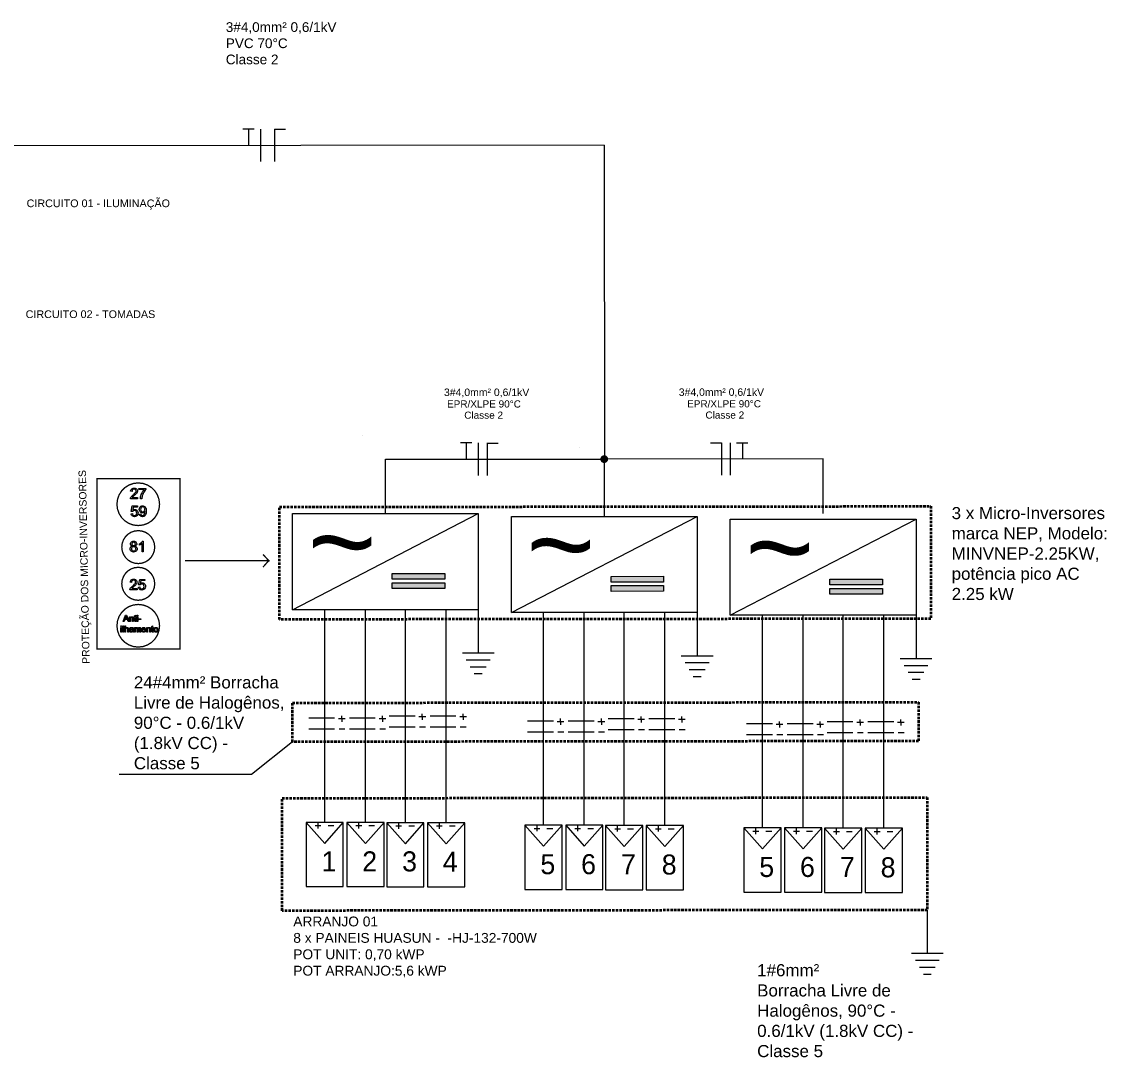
# Model space of a CAD drawing. Header units: centimetres. Extents: x -1416 to 19908, y -7962 to 7254.
# Drawn here: x 470 to 693.7, y -1796.8 to -1583.3 of the extents above; entities that cross this region are included whole.
import ezdxf

# ---------------------------------------------------------------- set-up
doc = ezdxf.new("R2010")
doc.units = ezdxf.units.CM
doc.linetypes.add('DASHED', pattern=[0.75, 0.5, -0.25])
doc.layers.get('0').update_dxf_attribs({"color": 4, "lineweight": 18})
doc.layers.add('LINHA DE CHAMADA', color=1, linetype='Continuous', lineweight=18)
doc.layers.add('TXT-02', color=7, linetype='Continuous', lineweight=20)
doc.styles.add('arial', font='arial.ttf')
doc.styles.add('Arial$001', font='arial.ttf', dxfattribs={"height": 4.378104})
doc.styles.add('STANDARD-0.1', font='arial.ttf', dxfattribs={"height": 0.1})

# ---------------------------------------------------------------- blocks, each defined once
blk = doc.blocks.new('Modulo')
at = {"color": 0, "linetype": 'ByBlock', "lineweight": 9}
blk.add_lwpolyline([(-6.4, -22.06), (6.4, -22.06), (6.4, 0), (-6.4, 0)], close=True, dxfattribs=at)
blk.add_lwpolyline([(-6.4, 0), (0, -7.22), (6.4, 0)], dxfattribs=at)
blk = doc.blocks.new('PN')
for p, q in [((0, 0), (0, -0.2115)), ((-0.0779, -0.2115), (0.0779, -0.2115)), ((-0.0585, -0.2453), (0.0585, -0.2453)), ((-0.039, -0.279), (0.039, -0.279)), ((-0.0195, -0.3128), (0.0195, -0.3128))]:
    blk.add_line(p, q)

msp = doc.modelspace()

# ---------------------------------------------------------------- hatches: boundary and pattern name
at = {"lineweight": 20}
h = msp.add_hatch(color=0, dxfattribs=at)
h.dxf.hatch_style = 1
h.paths.add_polyline_path([(589.37, -1673.46, 1), (590.99, -1673.46, 1)])
for points in [[(546.46, -1697.05), (557.28, -1697.04), (557.28, -1698.22), (546.46, -1698.23)], [(591.6, -1697.62), (602.42, -1697.61), (602.42, -1698.79), (591.6, -1698.8)], [(546.46, -1698.97), (557.28, -1698.95), (557.28, -1700.14), (546.46, -1700.15)], [(591.6, -1699.54), (602.42, -1699.53), (602.42, -1700.71), (591.6, -1700.72)], [(636.74, -1698.19), (647.56, -1698.18), (647.56, -1699.36), (636.74, -1699.38)], [(636.74, -1700.11), (647.56, -1700.1), (647.56, -1701.28), (636.74, -1701.29)]]:
    msp.add_hatch(color=7, dxfattribs=at).paths.add_polyline_path(points)

# ---------------------------------------------------------------- linework, layer by layer
at = {"color": 7, "lineweight": 9}
for p, q in [((518.01, -1605.46), (515.68, -1605.46)), ((516.81, -1605.46), (516.81, -1608.8)), ((516.81, -1605.46), (516.81, -1608.8)), ((519.33, -1605.46), (519.33, -1612.14)), ((519.33, -1605.46), (519.33, -1612.14)), ((522.16, -1605.46), (522.16, -1612.14)), ((522.16, -1605.46), (522.16, -1612.14)), ((522.16, -1605.46), (524.43, -1605.46)), ((590.14, -1608.77), (590.21, -1673.24)), ((562.89, -1670.12), (560.56, -1670.12)), ((561.69, -1670.12), (561.69, -1673.46)), ((561.69, -1670.12), (561.69, -1673.46)), ((564.21, -1670.12), (564.21, -1676.8)), ((564.21, -1670.12), (564.21, -1676.8)), ((566.03, -1670.12), (566.03, -1676.8)), ((566.03, -1670.12), (566.03, -1676.8)), ((566.03, -1670.17), (568.29, -1670.17)), ((614.35, -1670.15), (612.08, -1670.15)), ((614.35, -1670.09), (614.36, -1676.77)), ((614.35, -1670.09), (614.36, -1676.77)), ((616.17, -1670.09), (616.18, -1676.77)), ((616.17, -1670.09), (616.18, -1676.77)), ((617.49, -1670.09), (619.82, -1670.09)), ((618.68, -1670.09), (618.69, -1673.43)), ((618.68, -1670.09), (618.69, -1673.43))]:
    msp.add_line(p, q, dxfattribs=at)
at = {"color": 0, "lineweight": 20}
for p, q in [((540.25, -1668.55), (540.25, -1668.55)), ((585.06, -1671.01), (585.06, -1671.01)), ((517.44, -1738.49), (490.13, -1738.49))]:
    msp.add_line(p, q, dxfattribs=at)
at = {"color": 7, "lineweight": 20}
for p, q in [((545.05, -1684.69), (545.05, -1673.46)), ((545.05, -1673.46), (589.97, -1673.46)), ((590.2, -1673.67), (590.2, -1685.27)), ((635.32, -1673.41), (590.4, -1673.46)), ((635.34, -1684.65), (635.32, -1673.41)), ((532.54, -1748.33), (532.54, -1704.49)), ((540.94, -1748.33), (540.94, -1704.49)), ((549.17, -1748.4), (549.17, -1704.49)), ((557.57, -1748.4), (557.57, -1704.49)), ((577.68, -1748.91), (577.68, -1705.07)), ((586.08, -1748.91), (586.08, -1705.07)), ((594.31, -1748.98), (594.31, -1705.07)), ((602.71, -1748.98), (602.71, -1705.07)), ((622.82, -1749.48), (622.82, -1705.64)), ((631.22, -1749.48), (631.22, -1705.64)), ((639.45, -1749.55), (639.45, -1705.64)), ((647.85, -1749.55), (647.85, -1705.64)), ((530.57, -1749), (531.77, -1749)), ((531.11, -1748.4), (531.11, -1749.6)), ((533.24, -1749), (534.44, -1749)), ((538.97, -1749), (540.17, -1749)), ((539.51, -1748.4), (539.51, -1749.6)), ((541.64, -1749), (542.84, -1749)), ((547.19, -1749.07), (548.39, -1749.07)), ((547.74, -1748.47), (547.74, -1749.67)), ((549.86, -1749.07), (551.06, -1749.07)), ((555.59, -1749.07), (556.79, -1749.07)), ((556.14, -1748.47), (556.14, -1749.67)), ((558.26, -1749.07), (559.46, -1749.07)), ((576.26, -1748.97), (576.26, -1750.17)), ((584.66, -1748.97), (584.66, -1750.17)), ((592.88, -1749.04), (592.88, -1750.24)), ((601.28, -1749.04), (601.28, -1750.24)), ((575.71, -1749.57), (576.91, -1749.57)), ((578.38, -1749.57), (579.58, -1749.57)), ((584.11, -1749.57), (585.31, -1749.57)), ((586.78, -1749.57), (587.98, -1749.57)), ((592.34, -1749.64), (593.54, -1749.64)), ((595, -1749.64), (596.2, -1749.64)), ((600.74, -1749.64), (601.94, -1749.64)), ((603.4, -1749.64), (604.6, -1749.64)), ((620.85, -1750.14), (622.05, -1750.14)), ((621.4, -1749.54), (621.4, -1750.74)), ((623.52, -1750.14), (624.72, -1750.14)), ((629.25, -1750.14), (630.45, -1750.14)), ((629.8, -1749.54), (629.8, -1750.74)), ((631.92, -1750.14), (633.12, -1750.14)), ((637.48, -1750.22), (638.68, -1750.22)), ((638.02, -1749.62), (638.02, -1750.82)), ((640.14, -1750.22), (641.34, -1750.22)), ((645.88, -1750.22), (647.08, -1750.22)), ((646.42, -1749.62), (646.42, -1750.82)), ((648.54, -1750.22), (649.74, -1750.22))]:
    msp.add_line(p, q, dxfattribs=at)
at = {"color": 0}
for p, q in [((525.9, -1704.49), (564.21, -1684.69)), ((571.05, -1705.07), (609.35, -1685.27)), ((616.19, -1705.64), (654.49, -1685.84)), ((525.9, -1731.74), (517.44, -1738.49))]:
    msp.add_line(p, q, dxfattribs=at)
at = {"color": 0, "linetype": 'ByBlock', "lineweight": 9}
for p, q in [((536.05, -1727), (536.05, -1726.37)), ((544.45, -1727), (544.45, -1726.37)), ((551.2, -1726.45), (545.86, -1726.45)), ((551.2, -1726.45), (545.86, -1726.45)), ((553.37, -1726.58), (551.98, -1726.58)), ((552.67, -1726.58), (552.67, -1725.95)), ((552.67, -1726.58), (552.67, -1727.21)), ((559.6, -1726.45), (554.26, -1726.45)), ((559.6, -1726.45), (554.26, -1726.45)), ((561.77, -1726.58), (560.38, -1726.58)), ((561.07, -1726.58), (561.07, -1725.95)), ((561.07, -1726.58), (561.07, -1727.21)), ((597.81, -1727.15), (597.81, -1726.52)), ((606.21, -1727.15), (606.21, -1726.52)), ((534.58, -1726.87), (529.24, -1726.87)), ((534.58, -1726.87), (529.24, -1726.87)), ((536.75, -1727), (535.35, -1727)), ((535.49, -1729.07), (536.71, -1729.07)), ((536.05, -1727), (536.05, -1727.63)), ((542.98, -1726.87), (537.64, -1726.87)), ((542.98, -1726.87), (537.64, -1726.87)), ((545.15, -1727), (543.75, -1727)), ((543.89, -1729.07), (545.11, -1729.07)), ((544.45, -1727), (544.45, -1727.63)), ((551.2, -1728.72), (545.86, -1728.72)), ((551.2, -1728.72), (545.86, -1728.72)), ((552.11, -1728.64), (553.34, -1728.64)), ((559.6, -1728.72), (554.26, -1728.72)), ((559.6, -1728.72), (554.26, -1728.72)), ((560.51, -1728.64), (561.74, -1728.64)), ((579.72, -1727.44), (574.38, -1727.44)), ((579.72, -1727.44), (574.38, -1727.44)), ((581.89, -1727.58), (580.49, -1727.58)), ((581.19, -1727.58), (581.19, -1726.95)), ((581.19, -1727.58), (581.19, -1728.2)), ((588.12, -1727.44), (582.78, -1727.44)), ((588.12, -1727.44), (582.78, -1727.44)), ((590.29, -1727.58), (588.89, -1727.58)), ((589.59, -1727.58), (589.59, -1726.95)), ((589.59, -1727.58), (589.59, -1728.2)), ((596.34, -1727.02), (591, -1727.02)), ((596.34, -1727.02), (591, -1727.02)), ((598.51, -1727.15), (597.12, -1727.15)), ((597.81, -1727.15), (597.81, -1727.78)), ((604.74, -1727.02), (599.4, -1727.02)), ((604.74, -1727.02), (599.4, -1727.02)), ((606.91, -1727.15), (605.52, -1727.15)), ((606.21, -1727.15), (606.21, -1727.78)), ((624.86, -1728.02), (619.52, -1728.02)), ((624.86, -1728.02), (619.52, -1728.02)), ((627.03, -1728.15), (625.64, -1728.15)), ((626.33, -1728.15), (626.33, -1727.52)), ((626.33, -1728.15), (626.33, -1728.78)), ((633.26, -1728.02), (627.92, -1728.02)), ((633.26, -1728.02), (627.92, -1728.02)), ((635.43, -1728.15), (634.04, -1728.15)), ((634.73, -1728.15), (634.73, -1727.52)), ((634.73, -1728.15), (634.73, -1728.78)), ((641.49, -1727.59), (636.14, -1727.59)), ((641.49, -1727.59), (636.14, -1727.59)), ((643.65, -1727.73), (642.26, -1727.73)), ((642.96, -1727.73), (642.96, -1727.1)), ((642.96, -1727.73), (642.96, -1728.35)), ((649.89, -1727.59), (644.54, -1727.59)), ((649.89, -1727.59), (644.54, -1727.59)), ((652.05, -1727.73), (650.66, -1727.73)), ((651.36, -1727.73), (651.36, -1727.1)), ((651.36, -1727.73), (651.36, -1728.35)), ((534.58, -1729.14), (529.24, -1729.14)), ((534.58, -1729.14), (529.24, -1729.14)), ((542.98, -1729.14), (537.64, -1729.14)), ((542.98, -1729.14), (537.64, -1729.14)), ((579.72, -1729.71), (574.38, -1729.71)), ((579.72, -1729.71), (574.38, -1729.71)), ((580.63, -1729.64), (581.85, -1729.64)), ((588.12, -1729.71), (582.78, -1729.71)), ((588.12, -1729.71), (582.78, -1729.71)), ((589.03, -1729.64), (590.25, -1729.64)), ((596.34, -1729.29), (591, -1729.29)), ((596.34, -1729.29), (591, -1729.29)), ((597.25, -1729.22), (598.48, -1729.22)), ((604.74, -1729.29), (599.4, -1729.29)), ((604.74, -1729.29), (599.4, -1729.29)), ((605.65, -1729.22), (606.88, -1729.22)), ((624.86, -1730.28), (619.52, -1730.28)), ((624.86, -1730.28), (619.52, -1730.28)), ((625.77, -1730.21), (626.99, -1730.21)), ((633.26, -1730.28), (627.92, -1730.28)), ((633.26, -1730.28), (627.92, -1730.28)), ((634.17, -1730.21), (635.39, -1730.21)), ((641.49, -1729.86), (636.14, -1729.86)), ((641.49, -1729.86), (636.14, -1729.86)), ((642.39, -1729.79), (643.62, -1729.79)), ((649.89, -1729.86), (644.54, -1729.86)), ((649.89, -1729.86), (644.54, -1729.86)), ((650.79, -1729.79), (652.02, -1729.79))]:
    msp.add_line(p, q, dxfattribs=at)
at = {"color": 7, "const_width": 0.273}
for points in [[(485.55, -1677.5), (502.67, -1677.5), (502.67, -1677.5), (502.67, -1712.61), (502.67, -1712.61), (485.55, -1712.61), (485.55, -1712.61), (485.55, -1677.5)], [(498.48, -1682.76), (498.36, -1681.75), (498.03, -1680.82), (497.51, -1680.01), (496.83, -1679.33), (496.02, -1678.81), (495.09, -1678.48), (494.08, -1678.36), (494.08, -1678.36), (493.08, -1678.48), (492.15, -1678.81), (491.34, -1679.33), (490.66, -1680.01), (490.14, -1680.82), (489.81, -1681.75), (489.69, -1682.76), (489.69, -1682.76), (489.81, -1683.76), (490.14, -1684.69), (490.66, -1685.51), (491.34, -1686.19), (492.15, -1686.71), (493.08, -1687.04), (494.08, -1687.15), (494.08, -1687.15), (495.09, -1687.04), (496.02, -1686.71), (496.83, -1686.19), (497.51, -1685.51), (498.03, -1684.69), (498.36, -1683.76), (498.48, -1682.76)], [(497.48, -1691.59), (497.39, -1690.81), (497.13, -1690.1), (496.73, -1689.47), (496.21, -1688.94), (495.58, -1688.54), (494.86, -1688.29), (494.08, -1688.2), (494.08, -1688.2), (493.31, -1688.29), (492.59, -1688.54), (491.96, -1688.94), (491.44, -1689.47), (491.04, -1690.1), (490.78, -1690.81), (490.69, -1691.59), (490.69, -1691.59), (490.78, -1692.37), (491.04, -1693.08), (491.44, -1693.71), (491.96, -1694.24), (492.59, -1694.64), (493.31, -1694.9), (494.08, -1694.99), (494.08, -1694.99), (494.86, -1694.9), (495.58, -1694.64), (496.21, -1694.24), (496.73, -1693.71), (497.13, -1693.08), (497.39, -1692.37), (497.48, -1691.59)], [(503.74, -1694.38), (521, -1694.38), (521, -1694.38), (519.82, -1693.11)], [(521, -1694.38), (519.82, -1695.71)], [(497.48, -1699.15), (497.39, -1698.37), (497.13, -1697.66), (496.73, -1697.03), (496.21, -1696.51), (495.58, -1696.1), (494.86, -1695.85), (494.08, -1695.76), (494.08, -1695.76), (493.31, -1695.85), (492.59, -1696.1), (491.96, -1696.51), (491.44, -1697.03), (491.04, -1697.66), (490.78, -1698.37), (490.69, -1699.15), (490.69, -1699.15), (490.78, -1699.93), (491.04, -1700.64), (491.44, -1701.27), (491.96, -1701.8), (492.59, -1702.2), (493.31, -1702.46), (494.08, -1702.55), (494.08, -1702.55), (494.86, -1702.46), (495.58, -1702.2), (496.21, -1701.8), (496.73, -1701.27), (497.13, -1700.64), (497.39, -1699.93), (497.48, -1699.15)], [(498.48, -1707.81), (498.36, -1706.8), (498.03, -1705.87), (497.51, -1705.06), (496.83, -1704.38), (496.02, -1703.86), (495.09, -1703.53), (494.08, -1703.41), (494.08, -1703.41), (493.08, -1703.53), (492.15, -1703.86), (491.34, -1704.38), (490.66, -1705.06), (490.14, -1705.87), (489.81, -1706.8), (489.69, -1707.81), (489.69, -1707.81), (489.81, -1708.81), (490.14, -1709.74), (490.66, -1710.56), (491.34, -1711.24), (492.15, -1711.75), (493.08, -1712.09), (494.08, -1712.2), (494.08, -1712.2), (495.09, -1712.09), (496.02, -1711.75), (496.83, -1711.24), (497.51, -1710.56), (498.03, -1709.74), (498.36, -1708.81), (498.48, -1707.81)]]:
    msp.add_lwpolyline(points, dxfattribs=at)
at = {"color": 7}
for points in [[(493.92, -1681.38), (493.92, -1681.64), (492.47, -1681.64), (492.47, -1681.64), (492.47, -1681.64), (492.47, -1681.58), (492.48, -1681.51), (492.5, -1681.45), (492.5, -1681.45), (492.5, -1681.45), (492.5, -1681.45), (492.55, -1681.36), (492.6, -1681.26), (492.68, -1681.16), (492.68, -1681.16), (492.68, -1681.16), (492.68, -1681.16), (492.77, -1681.06), (492.89, -1680.95), (493.03, -1680.83), (493.03, -1680.83), (493.03, -1680.83), (493.03, -1680.83), (493.24, -1680.65), (493.4, -1680.49), (493.51, -1680.37), (493.51, -1680.37), (493.51, -1680.37), (493.51, -1680.37), (493.58, -1680.25), (493.63, -1680.15), (493.64, -1680.04), (493.64, -1680.04), (493.64, -1680.04), (493.64, -1680.04), (493.63, -1679.94), (493.59, -1679.85), (493.52, -1679.77), (493.52, -1679.77), (493.52, -1679.77), (493.52, -1679.77), (493.44, -1679.71), (493.34, -1679.67), (493.23, -1679.66), (493.23, -1679.66), (493.23, -1679.66), (493.23, -1679.66), (493.11, -1679.68), (493, -1679.71), (492.92, -1679.78), (492.92, -1679.78), (492.92, -1679.78), (492.92, -1679.78), (492.85, -1679.87), (492.81, -1679.97), (492.8, -1680.1), (492.8, -1680.1), (492.52, -1680.07), (492.52, -1680.07), (492.52, -1680.07), (492.56, -1679.88), (492.63, -1679.73), (492.73, -1679.6), (492.73, -1679.6), (492.73, -1679.6), (492.73, -1679.6), (492.87, -1679.51), (493.04, -1679.46), (493.23, -1679.44), (493.23, -1679.44), (493.23, -1679.44), (493.23, -1679.44), (493.43, -1679.46), (493.59, -1679.52), (493.73, -1679.61), (493.73, -1679.61), (493.73, -1679.61), (493.73, -1679.61), (493.83, -1679.74), (493.9, -1679.89), (493.92, -1680.05), (493.92, -1680.05), (493.92, -1680.05), (493.92, -1680.05), (493.91, -1680.14), (493.89, -1680.22), (493.86, -1680.31), (493.86, -1680.31), (493.86, -1680.31), (493.86, -1680.31), (493.82, -1680.39), (493.76, -1680.48), (493.68, -1680.57), (493.68, -1680.57), (493.68, -1680.57), (493.68, -1680.57), (493.58, -1680.68), (493.44, -1680.81), (493.27, -1680.96), (493.27, -1680.96), (493.27, -1680.96), (493.27, -1680.96), (493.13, -1681.08), (493.02, -1681.17), (492.96, -1681.24), (492.96, -1681.24), (492.96, -1681.24), (492.96, -1681.24), (492.91, -1681.28), (492.88, -1681.33), (492.84, -1681.38), (492.84, -1681.38), (493.92, -1681.38)], [(494.22, -1679.74), (494.22, -1679.48), (495.64, -1679.48), (495.64, -1679.69), (495.64, -1679.69), (495.64, -1679.69), (495.5, -1679.85), (495.37, -1680.05), (495.23, -1680.28), (495.23, -1680.28), (495.23, -1680.28), (495.23, -1680.28), (495.1, -1680.53), (495, -1680.78), (494.91, -1681.04), (494.91, -1681.04), (494.91, -1681.04), (494.91, -1681.04), (494.86, -1681.23), (494.83, -1681.43), (494.81, -1681.64), (494.81, -1681.64), (494.53, -1681.64), (494.53, -1681.64), (494.53, -1681.64), (494.54, -1681.46), (494.58, -1681.25), (494.63, -1681.02), (494.63, -1681.02), (494.63, -1681.02), (494.63, -1681.02), (494.71, -1680.77), (494.8, -1680.54), (494.91, -1680.31), (494.91, -1680.31), (494.91, -1680.31), (494.91, -1680.31), (495.03, -1680.09), (495.16, -1679.9), (495.3, -1679.74), (495.3, -1679.74), (494.22, -1679.74)], [(492.6, -1684.71), (492.88, -1684.69), (492.88, -1684.69), (492.88, -1684.69), (492.91, -1684.81), (492.96, -1684.92), (493.02, -1685), (493.02, -1685), (493.02, -1685), (493.02, -1685), (493.11, -1685.05), (493.2, -1685.09), (493.3, -1685.1), (493.3, -1685.1), (493.3, -1685.1), (493.3, -1685.1), (493.42, -1685.08), (493.53, -1685.04), (493.63, -1684.95), (493.63, -1684.95), (493.63, -1684.95), (493.63, -1684.95), (493.7, -1684.85), (493.75, -1684.72), (493.76, -1684.57), (493.76, -1684.57), (493.76, -1684.57), (493.76, -1684.57), (493.75, -1684.42), (493.71, -1684.3), (493.63, -1684.2), (493.63, -1684.2), (493.63, -1684.2), (493.63, -1684.2), (493.54, -1684.13), (493.43, -1684.08), (493.29, -1684.07), (493.29, -1684.07), (493.29, -1684.07), (493.29, -1684.07), (493.21, -1684.08), (493.13, -1684.09), (493.06, -1684.13), (493.06, -1684.13), (493.06, -1684.13), (493.06, -1684.13), (493, -1684.17), (492.94, -1684.22), (492.9, -1684.28), (492.9, -1684.28), (492.64, -1684.25), (492.86, -1683.12), (493.95, -1683.12), (493.95, -1683.38), (493.07, -1683.38), (492.95, -1683.97), (492.95, -1683.97), (492.95, -1683.97), (493.09, -1683.89), (493.22, -1683.85), (493.37, -1683.83), (493.37, -1683.83), (493.37, -1683.83), (493.37, -1683.83), (493.55, -1683.85), (493.71, -1683.92), (493.85, -1684.03), (493.85, -1684.03), (493.85, -1684.03), (493.85, -1684.03), (493.96, -1684.18), (494.03, -1684.35), (494.05, -1684.54), (494.05, -1684.54), (494.05, -1684.54), (494.05, -1684.54), (494.03, -1684.73), (493.97, -1684.9), (493.88, -1685.06), (493.88, -1685.06), (493.88, -1685.06), (493.88, -1685.06), (493.72, -1685.2), (493.53, -1685.29), (493.3, -1685.32), (493.3, -1685.32), (493.3, -1685.32), (493.3, -1685.32), (493.11, -1685.3), (492.95, -1685.25), (492.81, -1685.15), (492.81, -1685.15), (492.81, -1685.15), (492.81, -1685.15), (492.7, -1685.03), (492.63, -1684.88), (492.6, -1684.71)], [(494.34, -1684.78), (494.6, -1684.75), (494.6, -1684.75), (494.6, -1684.75), (494.62, -1684.86), (494.67, -1684.95), (494.72, -1685.02), (494.72, -1685.02), (494.72, -1685.02), (494.72, -1685.02), (494.79, -1685.06), (494.87, -1685.09), (494.96, -1685.1), (494.96, -1685.1), (494.96, -1685.1), (494.96, -1685.1), (495.04, -1685.09), (495.11, -1685.08), (495.18, -1685.04), (495.18, -1685.04), (495.18, -1685.04), (495.18, -1685.04), (495.24, -1685), (495.29, -1684.95), (495.33, -1684.89), (495.33, -1684.89), (495.33, -1684.89), (495.33, -1684.89), (495.37, -1684.82), (495.4, -1684.74), (495.43, -1684.64), (495.43, -1684.64), (495.43, -1684.64), (495.43, -1684.64), (495.45, -1684.53), (495.47, -1684.42), (495.47, -1684.31), (495.47, -1684.31), (495.47, -1684.31), (495.47, -1684.31), (495.47, -1684.29), (495.47, -1684.27), (495.47, -1684.25), (495.47, -1684.25), (495.47, -1684.25), (495.47, -1684.25), (495.41, -1684.33), (495.34, -1684.4), (495.25, -1684.46), (495.25, -1684.46), (495.25, -1684.46), (495.25, -1684.46), (495.15, -1684.51), (495.05, -1684.53), (494.95, -1684.54), (494.95, -1684.54), (494.95, -1684.54), (494.95, -1684.54), (494.77, -1684.52), (494.62, -1684.45), (494.49, -1684.34), (494.49, -1684.34), (494.49, -1684.34), (494.49, -1684.34), (494.38, -1684.2), (494.32, -1684.02), (494.3, -1683.82), (494.3, -1683.82), (494.3, -1683.82), (494.3, -1683.82), (494.32, -1683.62), (494.38, -1683.44), (494.49, -1683.29), (494.49, -1683.29), (494.49, -1683.29), (494.49, -1683.29), (494.64, -1683.17), (494.8, -1683.11), (494.99, -1683.08), (494.99, -1683.08), (494.99, -1683.08), (494.99, -1683.08), (495.12, -1683.1), (495.26, -1683.13), (495.38, -1683.2), (495.38, -1683.2), (495.38, -1683.2), (495.38, -1683.2), (495.49, -1683.29), (495.58, -1683.4), (495.65, -1683.53), (495.65, -1683.53), (495.65, -1683.53), (495.65, -1683.53), (495.7, -1683.69), (495.73, -1683.9), (495.74, -1684.14), (495.74, -1684.14), (495.74, -1684.14), (495.74, -1684.14), (495.73, -1684.4), (495.7, -1684.63), (495.65, -1684.81), (495.65, -1684.81), (495.65, -1684.81), (495.65, -1684.81), (495.58, -1684.97), (495.49, -1685.09), (495.38, -1685.19), (495.38, -1685.19), (495.38, -1685.19), (495.38, -1685.19), (495.25, -1685.26), (495.11, -1685.31), (494.95, -1685.32), (494.95, -1685.32), (494.95, -1685.32), (494.95, -1685.32), (494.79, -1685.31), (494.65, -1685.26), (494.53, -1685.18), (494.53, -1685.18), (494.53, -1685.18), (494.53, -1685.18), (494.44, -1685.07), (494.37, -1684.94), (494.34, -1684.78)], [(495.44, -1683.81), (495.43, -1683.67), (495.38, -1683.54), (495.32, -1683.44), (495.32, -1683.44), (495.32, -1683.44), (495.32, -1683.44), (495.23, -1683.37), (495.13, -1683.32), (495.02, -1683.31), (495.02, -1683.31), (495.02, -1683.31), (495.02, -1683.31), (494.9, -1683.32), (494.8, -1683.37), (494.71, -1683.45), (494.71, -1683.45), (494.71, -1683.45), (494.71, -1683.45), (494.63, -1683.56), (494.59, -1683.69), (494.57, -1683.83), (494.57, -1683.83), (494.57, -1683.83), (494.57, -1683.83), (494.59, -1683.96), (494.63, -1684.08), (494.7, -1684.17), (494.7, -1684.17), (494.7, -1684.17), (494.7, -1684.17), (494.79, -1684.25), (494.89, -1684.29), (495.01, -1684.3), (495.01, -1684.3), (495.01, -1684.3), (495.01, -1684.3), (495.13, -1684.29), (495.23, -1684.25), (495.32, -1684.17), (495.32, -1684.17), (495.32, -1684.17), (495.32, -1684.17), (495.39, -1684.07), (495.43, -1683.95), (495.44, -1683.81)], [(492.83, -1691.38), (492.83, -1691.38), (492.83, -1691.38), (492.73, -1691.34), (492.64, -1691.28), (492.58, -1691.21), (492.58, -1691.21), (492.58, -1691.21), (492.58, -1691.21), (492.53, -1691.13), (492.51, -1691.04), (492.5, -1690.94), (492.5, -1690.94), (492.5, -1690.94), (492.5, -1690.94), (492.52, -1690.78), (492.57, -1690.65), (492.67, -1690.53), (492.67, -1690.53), (492.67, -1690.53), (492.67, -1690.53), (492.8, -1690.44), (492.95, -1690.39), (493.13, -1690.37), (493.13, -1690.37), (493.13, -1690.37), (493.13, -1690.37), (493.31, -1690.39), (493.46, -1690.44), (493.59, -1690.54), (493.59, -1690.54), (493.59, -1690.54), (493.59, -1690.54), (493.69, -1690.66), (493.75, -1690.79), (493.76, -1690.94), (493.76, -1690.94), (493.76, -1690.94), (493.76, -1690.94), (493.76, -1691.04), (493.73, -1691.13), (493.68, -1691.21), (493.68, -1691.21), (493.68, -1691.21), (493.68, -1691.21), (493.62, -1691.28), (493.54, -1691.34), (493.44, -1691.38), (493.44, -1691.38), (493.44, -1691.38), (493.44, -1691.38), (493.57, -1691.44), (493.67, -1691.51), (493.75, -1691.6), (493.75, -1691.6), (493.75, -1691.6), (493.75, -1691.6), (493.81, -1691.7), (493.84, -1691.82), (493.85, -1691.94), (493.85, -1691.94), (493.85, -1691.94), (493.85, -1691.94), (493.83, -1692.12), (493.77, -1692.28), (493.66, -1692.42), (493.66, -1692.42), (493.66, -1692.42), (493.66, -1692.42), (493.51, -1692.52), (493.33, -1692.59), (493.13, -1692.61), (493.13, -1692.61), (493.13, -1692.61), (493.13, -1692.61), (492.93, -1692.59), (492.76, -1692.52), (492.61, -1692.42), (492.61, -1692.42), (492.61, -1692.42), (492.61, -1692.42), (492.5, -1692.28), (492.43, -1692.12), (492.41, -1691.94), (492.41, -1691.94), (492.41, -1691.94), (492.41, -1691.94), (492.42, -1691.8), (492.46, -1691.68), (492.52, -1691.58), (492.52, -1691.58), (492.52, -1691.58), (492.52, -1691.58), (492.6, -1691.49), (492.7, -1691.43), (492.83, -1691.38)], [(492.77, -1690.93), (492.78, -1691.02), (492.82, -1691.11), (492.87, -1691.18), (492.87, -1691.18), (492.87, -1691.18), (492.87, -1691.18), (492.95, -1691.24), (493.03, -1691.27), (493.13, -1691.28), (493.13, -1691.28), (493.13, -1691.28), (493.13, -1691.28), (493.23, -1691.27), (493.32, -1691.24), (493.39, -1691.18), (493.39, -1691.18), (493.39, -1691.18), (493.39, -1691.18), (493.44, -1691.11), (493.48, -1691.03), (493.49, -1690.94), (493.49, -1690.94), (493.49, -1690.94), (493.49, -1690.94), (493.48, -1690.85), (493.44, -1690.76), (493.39, -1690.69), (493.39, -1690.69), (493.39, -1690.69), (493.39, -1690.69), (493.31, -1690.64), (493.23, -1690.6), (493.13, -1690.59), (493.13, -1690.59), (493.13, -1690.59), (493.13, -1690.59), (493.03, -1690.6), (492.95, -1690.64), (492.87, -1690.69), (492.87, -1690.69), (492.87, -1690.69), (492.87, -1690.69), (492.82, -1690.76), (492.78, -1690.84), (492.77, -1690.93)], [(495.13, -1692.57), (494.86, -1692.57), (494.86, -1690.86), (494.86, -1690.86), (494.86, -1690.86), (494.79, -1690.92), (494.7, -1690.98), (494.6, -1691.04), (494.6, -1691.04), (494.6, -1691.04), (494.6, -1691.04), (494.5, -1691.1), (494.41, -1691.14), (494.32, -1691.18), (494.32, -1691.18), (494.32, -1690.92), (494.32, -1690.92), (494.32, -1690.92), (494.47, -1690.84), (494.6, -1690.76), (494.72, -1690.66), (494.72, -1690.66), (494.72, -1690.66), (494.72, -1690.66), (494.82, -1690.56), (494.9, -1690.47), (494.96, -1690.37), (494.96, -1690.37), (495.13, -1690.37), (495.13, -1692.57)], [(492.69, -1691.94), (492.69, -1692.01), (492.71, -1692.09), (492.74, -1692.16), (492.74, -1692.16), (492.74, -1692.16), (492.74, -1692.16), (492.78, -1692.23), (492.84, -1692.28), (492.9, -1692.33), (492.9, -1692.33), (492.9, -1692.33), (492.9, -1692.33), (492.98, -1692.36), (493.05, -1692.38), (493.14, -1692.39), (493.14, -1692.39), (493.14, -1692.39), (493.14, -1692.39), (493.26, -1692.37), (493.36, -1692.33), (493.45, -1692.26), (493.45, -1692.26), (493.45, -1692.26), (493.45, -1692.26), (493.52, -1692.17), (493.57, -1692.07), (493.58, -1691.95), (493.58, -1691.95), (493.58, -1691.95), (493.58, -1691.95), (493.57, -1691.83), (493.52, -1691.72), (493.45, -1691.63), (493.45, -1691.63), (493.45, -1691.63), (493.45, -1691.63), (493.36, -1691.56), (493.25, -1691.51), (493.13, -1691.5), (493.13, -1691.5), (493.13, -1691.5), (493.13, -1691.5), (493.01, -1691.51), (492.9, -1691.56), (492.81, -1691.62), (492.81, -1691.62), (492.81, -1691.62), (492.81, -1691.62), (492.74, -1691.72), (492.7, -1691.82), (492.69, -1691.94)], [(493.83, -1700.15), (493.83, -1700.41), (492.38, -1700.41), (492.38, -1700.41), (492.38, -1700.41), (492.38, -1700.34), (492.39, -1700.28), (492.41, -1700.22), (492.41, -1700.22), (492.41, -1700.22), (492.41, -1700.22), (492.45, -1700.12), (492.51, -1700.02), (492.59, -1699.93), (492.59, -1699.93), (492.59, -1699.93), (492.59, -1699.93), (492.68, -1699.83), (492.8, -1699.72), (492.94, -1699.59), (492.94, -1699.59), (492.94, -1699.59), (492.94, -1699.59), (493.15, -1699.41), (493.31, -1699.26), (493.42, -1699.13), (493.42, -1699.13), (493.42, -1699.13), (493.42, -1699.13), (493.49, -1699.02), (493.53, -1698.91), (493.55, -1698.81), (493.55, -1698.81), (493.55, -1698.81), (493.55, -1698.81), (493.54, -1698.71), (493.5, -1698.62), (493.43, -1698.54), (493.43, -1698.54), (493.43, -1698.54), (493.43, -1698.54), (493.35, -1698.48), (493.25, -1698.44), (493.14, -1698.43), (493.14, -1698.43), (493.14, -1698.43), (493.14, -1698.43), (493.01, -1698.44), (492.91, -1698.48), (492.82, -1698.54), (492.82, -1698.54), (492.82, -1698.54), (492.82, -1698.54), (492.76, -1698.63), (492.72, -1698.74), (492.71, -1698.87), (492.71, -1698.87), (492.43, -1698.84), (492.43, -1698.84), (492.43, -1698.84), (492.47, -1698.65), (492.54, -1698.49), (492.64, -1698.37), (492.64, -1698.37), (492.64, -1698.37), (492.64, -1698.37), (492.78, -1698.28), (492.95, -1698.22), (493.14, -1698.2), (493.14, -1698.2), (493.14, -1698.2), (493.14, -1698.2), (493.34, -1698.22), (493.5, -1698.28), (493.64, -1698.38), (493.64, -1698.38), (493.64, -1698.38), (493.64, -1698.38), (493.74, -1698.5), (493.8, -1698.65), (493.82, -1698.81), (493.82, -1698.81), (493.82, -1698.81), (493.82, -1698.81), (493.82, -1698.9), (493.8, -1698.99), (493.77, -1699.07), (493.77, -1699.07), (493.77, -1699.07), (493.77, -1699.07), (493.73, -1699.16), (493.67, -1699.25), (493.59, -1699.34), (493.59, -1699.34), (493.59, -1699.34), (493.59, -1699.34), (493.49, -1699.44), (493.35, -1699.57), (493.18, -1699.72), (493.18, -1699.72), (493.18, -1699.72), (493.18, -1699.72), (493.03, -1699.85), (492.93, -1699.94), (492.87, -1700), (492.87, -1700), (492.87, -1700), (492.87, -1700), (492.82, -1700.05), (492.78, -1700.1), (492.75, -1700.15), (492.75, -1700.15), (493.83, -1700.15)], [(494.11, -1699.83), (494.4, -1699.81), (494.4, -1699.81), (494.4, -1699.81), (494.43, -1699.93), (494.48, -1700.04), (494.54, -1700.12), (494.54, -1700.12), (494.54, -1700.12), (494.54, -1700.12), (494.62, -1700.18), (494.72, -1700.21), (494.82, -1700.22), (494.82, -1700.22), (494.82, -1700.22), (494.82, -1700.22), (494.94, -1700.21), (495.05, -1700.16), (495.15, -1700.07), (495.15, -1700.07), (495.15, -1700.07), (495.15, -1700.07), (495.22, -1699.97), (495.27, -1699.84), (495.28, -1699.69), (495.28, -1699.69), (495.28, -1699.69), (495.28, -1699.69), (495.27, -1699.54), (495.23, -1699.42), (495.15, -1699.32), (495.15, -1699.32), (495.15, -1699.32), (495.15, -1699.32), (495.06, -1699.25), (494.95, -1699.2), (494.81, -1699.19), (494.81, -1699.19), (494.81, -1699.19), (494.81, -1699.19), (494.73, -1699.2), (494.65, -1699.22), (494.58, -1699.25), (494.58, -1699.25), (494.58, -1699.25), (494.58, -1699.25), (494.52, -1699.29), (494.46, -1699.34), (494.42, -1699.4), (494.42, -1699.4), (494.16, -1699.37), (494.38, -1698.24), (495.47, -1698.24), (495.47, -1698.5), (494.59, -1698.5), (494.47, -1699.09), (494.47, -1699.09), (494.47, -1699.09), (494.61, -1699.01), (494.74, -1698.97), (494.89, -1698.95), (494.89, -1698.95), (494.89, -1698.95), (494.89, -1698.95), (495.07, -1698.97), (495.23, -1699.04), (495.37, -1699.15), (495.37, -1699.15), (495.37, -1699.15), (495.37, -1699.15), (495.48, -1699.3), (495.55, -1699.47), (495.57, -1699.66), (495.57, -1699.66), (495.57, -1699.66), (495.57, -1699.66), (495.55, -1699.85), (495.49, -1700.02), (495.39, -1700.18), (495.39, -1700.18), (495.39, -1700.18), (495.39, -1700.18), (495.24, -1700.32), (495.05, -1700.41), (494.82, -1700.44), (494.82, -1700.44), (494.82, -1700.44), (494.82, -1700.44), (494.63, -1700.42), (494.47, -1700.37), (494.33, -1700.28), (494.33, -1700.28), (494.33, -1700.28), (494.33, -1700.28), (494.22, -1700.15), (494.15, -1700), (494.11, -1699.83)], [(490.97, -1706.92), (491.47, -1705.62), (491.65, -1705.62), (492.18, -1706.92), (491.99, -1706.92), (491.84, -1706.52), (491.29, -1706.52), (491.15, -1706.92), (490.97, -1706.92)], [(491.78, -1706.38), (491.65, -1706.02), (491.65, -1706.02), (491.65, -1706.02), (491.61, -1705.92), (491.58, -1705.83), (491.55, -1705.75), (491.55, -1705.75), (491.55, -1705.75), (491.55, -1705.75), (491.54, -1705.84), (491.51, -1705.92), (491.48, -1706), (491.48, -1706), (491.34, -1706.38), (491.78, -1706.38)], [(492.3, -1706.92), (492.3, -1705.97), (492.45, -1705.97), (492.45, -1706.11), (492.45, -1706.11), (492.45, -1706.11), (492.53, -1706.02), (492.63, -1705.97), (492.75, -1705.95), (492.75, -1705.95), (492.75, -1705.95), (492.75, -1705.95), (492.8, -1705.96), (492.85, -1705.97), (492.9, -1705.98), (492.9, -1705.98), (492.9, -1705.98), (492.9, -1705.98), (492.95, -1706.01), (492.98, -1706.03), (493.01, -1706.06), (493.01, -1706.06), (493.01, -1706.06), (493.01, -1706.06), (493.03, -1706.1), (493.05, -1706.14), (493.06, -1706.18), (493.06, -1706.18), (493.06, -1706.18), (493.06, -1706.18), (493.06, -1706.22), (493.07, -1706.27), (493.07, -1706.34), (493.07, -1706.34), (493.07, -1706.92), (492.91, -1706.92), (492.91, -1706.34), (492.91, -1706.34), (492.91, -1706.34), (492.91, -1706.28), (492.9, -1706.24), (492.89, -1706.2), (492.89, -1706.2), (492.89, -1706.2), (492.89, -1706.2), (492.87, -1706.17), (492.85, -1706.14), (492.82, -1706.12), (492.82, -1706.12), (492.82, -1706.12), (492.82, -1706.12), (492.79, -1706.1), (492.75, -1706.1), (492.71, -1706.09), (492.71, -1706.09), (492.71, -1706.09), (492.71, -1706.09), (492.65, -1706.1), (492.59, -1706.12), (492.54, -1706.16), (492.54, -1706.16), (492.54, -1706.16), (492.54, -1706.16), (492.49, -1706.21), (492.47, -1706.3), (492.46, -1706.4), (492.46, -1706.4), (492.46, -1706.92), (492.3, -1706.92)], [(493.66, -1706.78), (493.68, -1706.92), (493.68, -1706.92), (493.68, -1706.92), (493.64, -1706.92), (493.6, -1706.93), (493.56, -1706.93), (493.56, -1706.93), (493.56, -1706.93), (493.56, -1706.93), (493.51, -1706.93), (493.47, -1706.92), (493.43, -1706.9), (493.43, -1706.9), (493.43, -1706.9), (493.43, -1706.9), (493.4, -1706.88), (493.38, -1706.86), (493.36, -1706.83), (493.36, -1706.83), (493.36, -1706.83), (493.36, -1706.83), (493.35, -1706.79), (493.34, -1706.73), (493.34, -1706.64), (493.34, -1706.64), (493.34, -1706.1), (493.22, -1706.1), (493.22, -1705.97), (493.34, -1705.97), (493.34, -1705.74), (493.5, -1705.65), (493.5, -1705.97), (493.66, -1705.97), (493.66, -1706.1), (493.5, -1706.1), (493.5, -1706.65), (493.5, -1706.65), (493.5, -1706.65), (493.5, -1706.69), (493.5, -1706.72), (493.51, -1706.74), (493.51, -1706.74), (493.51, -1706.74), (493.51, -1706.74), (493.52, -1706.75), (493.53, -1706.76), (493.54, -1706.77), (493.54, -1706.77), (493.54, -1706.77), (493.54, -1706.77), (493.55, -1706.78), (493.57, -1706.78), (493.59, -1706.78), (493.59, -1706.78), (493.59, -1706.78), (493.59, -1706.78), (493.61, -1706.78), (493.63, -1706.78), (493.66, -1706.78)], [(493.82, -1705.8), (493.82, -1705.62), (493.98, -1705.62), (493.98, -1705.8), (493.82, -1705.8)], [(493.82, -1705.97), (493.98, -1705.97), (493.98, -1706.92), (493.82, -1706.92), (493.82, -1705.97)], [(494.16, -1706.53), (494.16, -1706.37), (494.65, -1706.37), (494.65, -1706.53), (494.16, -1706.53)], [(490.49, -1707.99), (490.49, -1707.8), (490.65, -1707.8), (490.65, -1707.99), (490.49, -1707.99)], [(490.49, -1708.16), (490.65, -1708.16), (490.65, -1709.1), (490.49, -1709.1), (490.49, -1708.16)], [(490.89, -1709.1), (490.89, -1707.8), (491.05, -1707.8), (491.05, -1709.1), (490.89, -1709.1)], [(491.3, -1709.1), (491.3, -1707.8), (491.46, -1707.8), (491.46, -1708.27), (491.46, -1708.27), (491.46, -1708.27), (491.54, -1708.2), (491.63, -1708.15), (491.74, -1708.14), (491.74, -1708.14), (491.74, -1708.14), (491.74, -1708.14), (491.81, -1708.14), (491.87, -1708.16), (491.92, -1708.18), (491.92, -1708.18), (491.92, -1708.18), (491.92, -1708.18), (491.97, -1708.21), (492.01, -1708.25), (492.03, -1708.29), (492.03, -1708.29), (492.03, -1708.29), (492.03, -1708.29), (492.05, -1708.35), (492.06, -1708.42), (492.07, -1708.51), (492.07, -1708.51), (492.07, -1709.1), (491.91, -1709.1), (491.91, -1708.51), (491.91, -1708.51), (491.91, -1708.51), (491.9, -1708.43), (491.88, -1708.38), (491.86, -1708.33), (491.86, -1708.33), (491.86, -1708.33), (491.86, -1708.33), (491.82, -1708.3), (491.77, -1708.28), (491.71, -1708.28), (491.71, -1708.28), (491.71, -1708.28), (491.71, -1708.28), (491.66, -1708.28), (491.62, -1708.29), (491.58, -1708.31), (491.58, -1708.31), (491.58, -1708.31), (491.58, -1708.31), (491.54, -1708.34), (491.51, -1708.37), (491.49, -1708.41), (491.49, -1708.41), (491.49, -1708.41), (491.49, -1708.41), (491.47, -1708.46), (491.46, -1708.52), (491.46, -1708.59), (491.46, -1708.59), (491.46, -1709.1), (491.3, -1709.1)], [(492.93, -1708.99), (492.93, -1708.99), (492.93, -1708.99), (492.87, -1709.03), (492.81, -1709.07), (492.75, -1709.09), (492.75, -1709.09), (492.75, -1709.09), (492.75, -1709.09), (492.7, -1709.11), (492.64, -1709.12), (492.58, -1709.13), (492.58, -1709.13), (492.58, -1709.13), (492.58, -1709.13), (492.48, -1709.12), (492.4, -1709.09), (492.34, -1709.05), (492.34, -1709.05), (492.34, -1709.05), (492.34, -1709.05), (492.29, -1708.99), (492.27, -1708.93), (492.26, -1708.86), (492.26, -1708.86), (492.26, -1708.86), (492.26, -1708.86), (492.26, -1708.81), (492.27, -1708.77), (492.29, -1708.73), (492.29, -1708.73), (492.29, -1708.73), (492.29, -1708.73), (492.31, -1708.69), (492.34, -1708.66), (492.37, -1708.64), (492.37, -1708.64), (492.37, -1708.64), (492.37, -1708.64), (492.41, -1708.62), (492.44, -1708.6), (492.49, -1708.58), (492.49, -1708.58), (492.49, -1708.58), (492.49, -1708.58), (492.52, -1708.58), (492.57, -1708.57), (492.63, -1708.56), (492.63, -1708.56), (492.63, -1708.56), (492.63, -1708.56), (492.75, -1708.54), (492.84, -1708.53), (492.91, -1708.51), (492.91, -1708.51), (492.91, -1708.51), (492.91, -1708.51), (492.91, -1708.49), (492.91, -1708.47), (492.91, -1708.46), (492.91, -1708.46), (492.91, -1708.46), (492.91, -1708.46), (492.91, -1708.41), (492.89, -1708.36), (492.87, -1708.33), (492.87, -1708.33), (492.87, -1708.33), (492.87, -1708.33), (492.82, -1708.3), (492.76, -1708.28), (492.69, -1708.27), (492.69, -1708.27), (492.69, -1708.27), (492.69, -1708.27), (492.62, -1708.28), (492.56, -1708.29), (492.52, -1708.31), (492.52, -1708.31), (492.52, -1708.31), (492.52, -1708.31), (492.49, -1708.34), (492.46, -1708.39), (492.44, -1708.45), (492.44, -1708.45), (492.28, -1708.43), (492.28, -1708.43), (492.28, -1708.43), (492.3, -1708.37), (492.32, -1708.31), (492.35, -1708.27), (492.35, -1708.27), (492.35, -1708.27), (492.35, -1708.27), (492.39, -1708.23), (492.44, -1708.2), (492.49, -1708.17), (492.49, -1708.17), (492.49, -1708.17), (492.49, -1708.17), (492.56, -1708.15), (492.63, -1708.14), (492.71, -1708.14), (492.71, -1708.14), (492.71, -1708.14), (492.71, -1708.14), (492.78, -1708.14), (492.85, -1708.15), (492.91, -1708.17), (492.91, -1708.17), (492.91, -1708.17), (492.91, -1708.17), (492.95, -1708.19), (492.99, -1708.21), (493.02, -1708.24), (493.02, -1708.24), (493.02, -1708.24), (493.02, -1708.24), (493.04, -1708.27), (493.05, -1708.31), (493.07, -1708.35), (493.07, -1708.35), (493.07, -1708.35), (493.07, -1708.35), (493.07, -1708.38), (493.07, -1708.43), (493.07, -1708.5), (493.07, -1708.5), (493.07, -1708.71), (493.07, -1708.71), (493.07, -1708.71), (493.08, -1708.84), (493.08, -1708.93), (493.08, -1708.99), (493.08, -1708.99), (493.08, -1708.99), (493.08, -1708.99), (493.09, -1709.03), (493.11, -1709.07), (493.12, -1709.1), (493.12, -1709.1), (492.96, -1709.1), (492.96, -1709.1), (492.96, -1709.1), (492.94, -1709.07), (492.93, -1709.03), (492.93, -1708.99)], [(492.91, -1708.63), (492.84, -1708.65), (492.76, -1708.67), (492.65, -1708.69), (492.65, -1708.69), (492.65, -1708.69), (492.65, -1708.69), (492.59, -1708.7), (492.55, -1708.71), (492.51, -1708.72), (492.51, -1708.72), (492.51, -1708.72), (492.51, -1708.72), (492.49, -1708.74), (492.47, -1708.75), (492.45, -1708.78), (492.45, -1708.78), (492.45, -1708.78), (492.45, -1708.78), (492.44, -1708.8), (492.43, -1708.82), (492.43, -1708.85), (492.43, -1708.85), (492.43, -1708.85), (492.43, -1708.85), (492.43, -1708.89), (492.45, -1708.93), (492.47, -1708.96), (492.47, -1708.96), (492.47, -1708.96), (492.47, -1708.96), (492.51, -1708.98), (492.56, -1709), (492.62, -1709), (492.62, -1709), (492.62, -1709), (492.62, -1709), (492.68, -1709), (492.73, -1708.98), (492.78, -1708.96), (492.78, -1708.96), (492.78, -1708.96), (492.78, -1708.96), (492.82, -1708.93), (492.86, -1708.89), (492.89, -1708.85), (492.89, -1708.85), (492.89, -1708.85), (492.89, -1708.85), (492.9, -1708.81), (492.91, -1708.75), (492.91, -1708.69), (492.91, -1708.69), (492.91, -1708.63)], [(493.32, -1709.1), (493.32, -1708.16), (493.46, -1708.16), (493.46, -1708.29), (493.46, -1708.29), (493.46, -1708.29), (493.5, -1708.25), (493.54, -1708.21), (493.58, -1708.18), (493.58, -1708.18), (493.58, -1708.18), (493.58, -1708.18), (493.63, -1708.16), (493.69, -1708.14), (493.75, -1708.14), (493.75, -1708.14), (493.75, -1708.14), (493.75, -1708.14), (493.82, -1708.14), (493.87, -1708.16), (493.92, -1708.18), (493.92, -1708.18), (493.92, -1708.18), (493.92, -1708.18), (493.96, -1708.22), (493.99, -1708.26), (494.02, -1708.3), (494.02, -1708.3), (494.02, -1708.3), (494.02, -1708.3), (494.1, -1708.21), (494.2, -1708.16), (494.31, -1708.14), (494.31, -1708.14), (494.31, -1708.14), (494.31, -1708.14), (494.39, -1708.15), (494.47, -1708.17), (494.52, -1708.22), (494.52, -1708.22), (494.52, -1708.22), (494.52, -1708.22), (494.57, -1708.28), (494.59, -1708.36), (494.6, -1708.46), (494.6, -1708.46), (494.6, -1709.1), (494.44, -1709.1), (494.44, -1708.51), (494.44, -1708.51), (494.44, -1708.51), (494.44, -1708.45), (494.43, -1708.41), (494.42, -1708.37), (494.42, -1708.37), (494.42, -1708.37), (494.42, -1708.37), (494.41, -1708.35), (494.39, -1708.32), (494.37, -1708.3), (494.37, -1708.3), (494.37, -1708.3), (494.37, -1708.3), (494.34, -1708.29), (494.31, -1708.28), (494.27, -1708.28), (494.27, -1708.28), (494.27, -1708.28), (494.27, -1708.28), (494.21, -1708.29), (494.15, -1708.31), (494.11, -1708.34), (494.11, -1708.34), (494.11, -1708.34), (494.11, -1708.34), (494.07, -1708.4), (494.05, -1708.47), (494.04, -1708.56), (494.04, -1708.56), (494.04, -1709.1), (493.88, -1709.1), (493.88, -1708.49), (493.88, -1708.49), (493.88, -1708.49), (493.88, -1708.43), (493.86, -1708.37), (493.84, -1708.33), (493.84, -1708.33), (493.84, -1708.33), (493.84, -1708.33), (493.81, -1708.3), (493.77, -1708.28), (493.71, -1708.28), (493.71, -1708.28), (493.71, -1708.28), (493.71, -1708.28), (493.67, -1708.28), (493.63, -1708.29), (493.59, -1708.31), (493.59, -1708.31), (493.59, -1708.31), (493.59, -1708.31), (493.56, -1708.34), (493.53, -1708.38), (493.51, -1708.42), (493.51, -1708.42), (493.51, -1708.42), (493.51, -1708.42), (493.49, -1708.47), (493.48, -1708.54), (493.48, -1708.61), (493.48, -1708.61), (493.48, -1709.1), (493.32, -1709.1)], [(495.48, -1708.8), (495.65, -1708.82), (495.65, -1708.82), (495.65, -1708.82), (495.61, -1708.91), (495.57, -1708.99), (495.5, -1709.05), (495.5, -1709.05), (495.5, -1709.05), (495.5, -1709.05), (495.43, -1709.09), (495.34, -1709.12), (495.23, -1709.13), (495.23, -1709.13), (495.23, -1709.13), (495.23, -1709.13), (495.1, -1709.11), (494.99, -1709.07), (494.9, -1709), (494.9, -1709), (494.9, -1709), (494.9, -1709), (494.84, -1708.9), (494.8, -1708.78), (494.78, -1708.64), (494.78, -1708.64), (494.78, -1708.64), (494.78, -1708.64), (494.8, -1708.49), (494.84, -1708.37), (494.91, -1708.27), (494.91, -1708.27), (494.91, -1708.27), (494.91, -1708.27), (495, -1708.2), (495.1, -1708.15), (495.22, -1708.14), (495.22, -1708.14), (495.22, -1708.14), (495.22, -1708.14), (495.34, -1708.15), (495.45, -1708.2), (495.53, -1708.27), (495.53, -1708.27), (495.53, -1708.27), (495.53, -1708.27), (495.6, -1708.37), (495.64, -1708.49), (495.65, -1708.63), (495.65, -1708.63), (495.65, -1708.63), (495.65, -1708.63), (495.65, -1708.64), (495.65, -1708.66), (495.65, -1708.67), (495.65, -1708.67), (494.95, -1708.67), (494.95, -1708.67), (494.95, -1708.67), (494.96, -1708.77), (494.99, -1708.85), (495.04, -1708.91), (495.04, -1708.91), (495.04, -1708.91), (495.04, -1708.91), (495.09, -1708.96), (495.16, -1708.98), (495.23, -1708.99), (495.23, -1708.99), (495.23, -1708.99), (495.23, -1708.99), (495.29, -1708.99), (495.34, -1708.97), (495.38, -1708.95), (495.38, -1708.95), (495.38, -1708.95), (495.38, -1708.95), (495.42, -1708.91), (495.46, -1708.86), (495.48, -1708.8)], [(495.48, -1708.54), (495.48, -1708.54), (495.48, -1708.54), (495.47, -1708.47), (495.45, -1708.41), (495.42, -1708.36), (495.42, -1708.36), (495.42, -1708.36), (495.42, -1708.36), (495.37, -1708.31), (495.3, -1708.28), (495.23, -1708.27), (495.23, -1708.27), (495.23, -1708.27), (495.23, -1708.27), (495.16, -1708.28), (495.09, -1708.3), (495.04, -1708.34), (495.04, -1708.34), (495.04, -1708.34), (495.04, -1708.34), (495, -1708.4), (494.97, -1708.47), (494.96, -1708.54), (495.48, -1708.54)], [(495.85, -1709.1), (495.85, -1708.16), (495.99, -1708.16), (495.99, -1708.29), (495.99, -1708.29), (495.99, -1708.29), (496.07, -1708.21), (496.17, -1708.16), (496.29, -1708.14), (496.29, -1708.14), (496.29, -1708.14), (496.29, -1708.14), (496.35, -1708.14), (496.4, -1708.15), (496.45, -1708.17), (496.45, -1708.17), (496.45, -1708.17), (496.45, -1708.17), (496.49, -1708.19), (496.53, -1708.22), (496.56, -1708.25), (496.56, -1708.25), (496.56, -1708.25), (496.56, -1708.25), (496.58, -1708.29), (496.59, -1708.33), (496.6, -1708.37), (496.6, -1708.37), (496.6, -1708.37), (496.6, -1708.37), (496.61, -1708.41), (496.61, -1708.46), (496.61, -1708.52), (496.61, -1708.52), (496.61, -1709.1), (496.45, -1709.1), (496.45, -1708.53), (496.45, -1708.53), (496.45, -1708.53), (496.45, -1708.47), (496.45, -1708.42), (496.44, -1708.38), (496.44, -1708.38), (496.44, -1708.38), (496.44, -1708.38), (496.42, -1708.35), (496.4, -1708.33), (496.37, -1708.31), (496.37, -1708.31), (496.37, -1708.31), (496.37, -1708.31), (496.34, -1708.29), (496.3, -1708.28), (496.26, -1708.28), (496.26, -1708.28), (496.26, -1708.28), (496.26, -1708.28), (496.19, -1708.29), (496.13, -1708.31), (496.08, -1708.34), (496.08, -1708.34), (496.08, -1708.34), (496.08, -1708.34), (496.04, -1708.4), (496.02, -1708.48), (496.01, -1708.59), (496.01, -1708.59), (496.01, -1709.1), (495.85, -1709.1)], [(497.21, -1708.96), (497.23, -1709.1), (497.23, -1709.1), (497.23, -1709.1), (497.19, -1709.11), (497.15, -1709.12), (497.11, -1709.12), (497.11, -1709.12), (497.11, -1709.12), (497.11, -1709.12), (497.06, -1709.11), (497.01, -1709.1), (496.97, -1709.09), (496.97, -1709.09), (496.97, -1709.09), (496.97, -1709.09), (496.95, -1709.07), (496.92, -1709.04), (496.91, -1709.02), (496.91, -1709.02), (496.91, -1709.02), (496.91, -1709.02), (496.9, -1708.98), (496.89, -1708.91), (496.89, -1708.83), (496.89, -1708.83), (496.89, -1708.29), (496.77, -1708.29), (496.77, -1708.16), (496.89, -1708.16), (496.89, -1707.93), (497.05, -1707.83), (497.05, -1708.16), (497.21, -1708.16), (497.21, -1708.29), (497.05, -1708.29), (497.05, -1708.84), (497.05, -1708.84), (497.05, -1708.84), (497.05, -1708.88), (497.05, -1708.91), (497.05, -1708.92), (497.05, -1708.92), (497.05, -1708.92), (497.05, -1708.92), (497.06, -1708.94), (497.07, -1708.95), (497.08, -1708.96), (497.08, -1708.96), (497.08, -1708.96), (497.08, -1708.96), (497.1, -1708.96), (497.12, -1708.97), (497.14, -1708.97), (497.14, -1708.97), (497.14, -1708.97), (497.14, -1708.97), (497.16, -1708.97), (497.18, -1708.96), (497.21, -1708.96)], [(497.3, -1708.63), (497.3, -1708.63), (497.3, -1708.63), (497.32, -1708.47), (497.37, -1708.34), (497.45, -1708.24), (497.45, -1708.24), (497.45, -1708.24), (497.45, -1708.24), (497.54, -1708.19), (497.63, -1708.15), (497.75, -1708.14), (497.75, -1708.14), (497.75, -1708.14), (497.75, -1708.14), (497.87, -1708.15), (497.97, -1708.2), (498.06, -1708.27), (498.06, -1708.27), (498.06, -1708.27), (498.06, -1708.27), (498.13, -1708.36), (498.17, -1708.48), (498.19, -1708.62), (498.19, -1708.62), (498.19, -1708.62), (498.19, -1708.62), (498.18, -1708.73), (498.16, -1708.83), (498.13, -1708.91), (498.13, -1708.91), (498.13, -1708.91), (498.13, -1708.91), (498.09, -1708.97), (498.04, -1709.02), (497.97, -1709.07), (497.97, -1709.07), (497.97, -1709.07), (497.97, -1709.07), (497.9, -1709.1), (497.83, -1709.12), (497.75, -1709.13), (497.75, -1709.13), (497.75, -1709.13), (497.75, -1709.13), (497.62, -1709.11), (497.52, -1709.07), (497.43, -1709), (497.43, -1709), (497.43, -1709), (497.43, -1709), (497.36, -1708.9), (497.32, -1708.78), (497.3, -1708.63)], [(497.47, -1708.63), (497.48, -1708.74), (497.5, -1708.83), (497.55, -1708.9), (497.55, -1708.9), (497.55, -1708.9), (497.55, -1708.9), (497.6, -1708.95), (497.67, -1708.98), (497.75, -1708.99), (497.75, -1708.99), (497.75, -1708.99), (497.75, -1708.99), (497.82, -1708.98), (497.89, -1708.95), (497.94, -1708.9), (497.94, -1708.9), (497.94, -1708.9), (497.94, -1708.9), (497.99, -1708.83), (498.01, -1708.74), (498.02, -1708.63), (498.02, -1708.63), (498.02, -1708.63), (498.02, -1708.63), (498.01, -1708.52), (497.99, -1708.43), (497.94, -1708.36), (497.94, -1708.36), (497.94, -1708.36), (497.94, -1708.36), (497.89, -1708.31), (497.82, -1708.28), (497.75, -1708.27), (497.75, -1708.27), (497.75, -1708.27), (497.75, -1708.27), (497.67, -1708.28), (497.6, -1708.31), (497.55, -1708.36), (497.55, -1708.36), (497.55, -1708.36), (497.55, -1708.36), (497.5, -1708.43), (497.48, -1708.52), (497.47, -1708.63)]]:
    msp.add_lwpolyline(points, dxfattribs=at)
at = {"color": 7, "linetype": 'DASHED', "lineweight": 35}
for points in [[(523.23, -1683.31), (657.55, -1683.17), (657.55, -1706.37), (523.23, -1706.51)], [(525.9, -1723.69), (655.01, -1723.55), (655.01, -1731.59), (525.9, -1731.74)], [(523.76, -1743.35), (656.82, -1743.2), (656.82, -1766.41), (523.76, -1766.55)]]:
    msp.add_lwpolyline(points, close=True, dxfattribs=at)
at = {"color": 0}
for points in [[(525.9, -1684.69), (564.21, -1684.69), (564.21, -1704.49), (525.9, -1704.49)], [(571.05, -1685.27), (609.35, -1685.27), (609.35, -1705.07), (571.05, -1705.07)], [(616.19, -1685.84), (654.49, -1685.84), (654.49, -1705.64), (616.19, -1705.64)]]:
    msp.add_lwpolyline(points, close=True, dxfattribs=at)
at = {"color": 7, "lineweight": 20}
for points in [[(546.46, -1697.05), (557.28, -1697.04), (557.28, -1698.22), (546.46, -1698.23)], [(591.6, -1697.62), (602.42, -1697.61), (602.42, -1698.79), (591.6, -1698.8)], [(546.46, -1698.97), (557.28, -1698.95), (557.28, -1700.14), (546.46, -1700.15)], [(591.6, -1699.54), (602.42, -1699.53), (602.42, -1700.71), (591.6, -1700.72)], [(636.74, -1698.19), (647.56, -1698.18), (647.56, -1699.36), (636.74, -1699.38)], [(636.74, -1700.11), (647.56, -1700.1), (647.56, -1701.28), (636.74, -1701.29)]]:
    msp.add_lwpolyline(points, close=True, dxfattribs=at)
at = {"color": 0, "lineweight": 20}
msp.add_circle((590.18, -1673.46), 0.216, dxfattribs=at)
at = {"layer": 'LINHA DE CHAMADA', "color": 7, "lineweight": 9}
msp.add_line((459.01, -1608.8), (590.14, -1608.69), dxfattribs=at)

# ---------------------------------------------------------------- block references
at = {"color": 0, "xscale": 42.15517114397122, "yscale": 42.15517114397122, "zscale": 42.15517114397122}
for p in [(564.21, -1704.49), (609.35, -1705.07), (654.49, -1705.64), (656.82, -1766.41)]:
    msp.add_blockref('PN', p, dxfattribs=at)
at = {"color": 7, "lineweight": 20, "xscale": 0.6, "yscale": 0.6, "zscale": 0.6}
for p in [(532.54, -1748.33), (540.94, -1748.33), (549.17, -1748.4), (557.57, -1748.4), (577.68, -1748.91), (586.08, -1748.91), (594.31, -1748.98), (602.71, -1748.98), (622.82, -1749.48), (631.22, -1749.48), (639.45, -1749.55), (647.85, -1749.55)]:
    msp.add_blockref('Modulo', p, dxfattribs=at)

# ---------------------------------------------------------------- texts
at = {"color": 7, "style": 'Arial$001'}
for s, height, p in [('3#4,0mm² 0,6/1kV', 1.5413, (557.14, -1660.45)), ('EPR/XLPE 90°C', 1.4731, (557.77, -1662.82)), ('Classe 2', 1.471, (561.32, -1665.13))]:
    msp.add_text(s, height=height, dxfattribs=at).set_placement(p)
for s, height, rotation, p in [('3#4,0mm² 0,6/1kV', 1.5413, 0.0575, (605.56, -1660.43)), ('EPR/XLPE 90°C', 1.4731, 0.0575, (607.28, -1662.8)), ('Classe 2', 1.471, 0.0575, (611.06, -1665.11)), ('PROTEÇÃO DOS MICRO-INVERSORES', 1.5413, 91.1233, (484.08, -1715.64))]:
    msp.add_text(s, height=height, rotation=rotation, dxfattribs=at).set_placement(p)
at = {"color": 0, "linetype": 'Continuous', "style": 'arial'}
for p in [(529, -1699.09), (574.14, -1699.67), (619.29, -1700.24)]:
    msp.add_text('~', height=17.45, dxfattribs=at).set_placement(p)
at = {"color": 7}
for s, p in [('1', (531.88, -1758.44)), ('2', (540.28, -1758.44)), ('3', (548.5, -1758.44)), ('4', (556.9, -1758.51)), ('5', (577.02, -1759.02)), ('6', (585.42, -1759.02)), ('7', (593.65, -1759.02)), ('8', (602.05, -1759.09)), ('5', (622.16, -1759.59)), ('6', (630.56, -1759.59)), ('7', (638.79, -1759.59)), ('8', (647.19, -1759.66))]:
    msp.add_text(s, height=4.13, dxfattribs=at).set_placement(p)
at = {"layer": 'TXT-02', "color": 7, "lineweight": 9, "style": 'arial'}
for s, p in [('CIRCUITO 01 - ILUMINAÇÃO', (471.06, -1621.52)), ('CIRCUITO 02 - TOMADAS', (470.86, -1644.38))]:
    msp.add_text(s, height=1.5876, dxfattribs=at).set_placement(p)
at = {"layer": 'TXT-02', "color": 0, "linetype": 'ByBlock', "lineweight": 9, "char_height": 2.5, "attachment_point": 1, "style": 'arial'}
for s, insert, width in [('{\\H0.8x;3#4,0mm² 0,6/1kV\\PPVC 70°C^JClasse 2}', (512.14, -1583.4), 50), ('3 x Micro-Inversores marca NEP, Modelo: \\PMINVNEP-2.25KW, potência pico AC 2.25 kW', (661.84, -1683.33), 32.4468), ('24#4mm² Borracha Livre de Halogênos, 90°C - 0.6/1kV (1.8kV CC) - \\PClasse 5', (493.18, -1718.22), 32.4468), ('1#6mm²\\PBorracha Livre de Halogênos, 90°C - 0.6/1kV (1.8kV CC) - \\PClasse 5\\P', (621.73, -1777.56), 32.4468)]:
    msp.add_mtext(s, dxfattribs=dict(at, insert=insert, width=width))
at = {"layer": 'TXT-02', "color": 0, "lineweight": 9, "insert": (526.06, -1767.75), "char_height": 2.0286, "width": 58.7349, "attachment_point": 1, "style": 'STANDARD-0.1'}
msp.add_mtext('ARRANJO 01\\P8 x PAINEIS HUASUN -  -HJ-132-700W \\PPOT UNIT: 0,70 kWP\\PPOT ARRANJO:5,6 kWP', dxfattribs=at)

doc.saveas('drawing.dxf')
